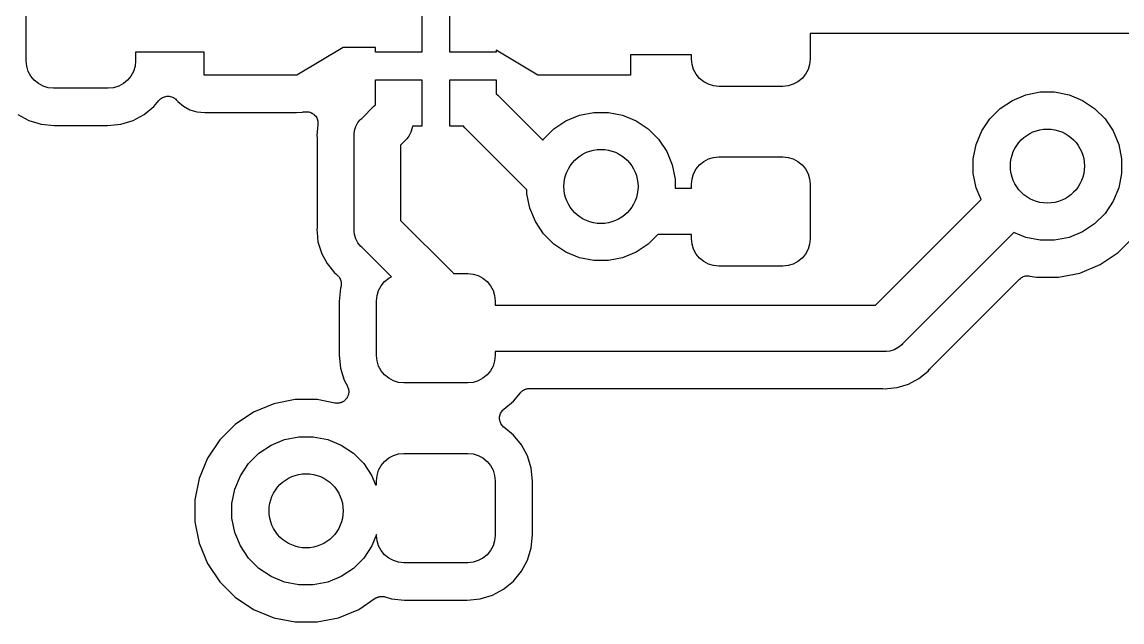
# Model space of a CAD drawing. Extents: x 113.2 to 188.8, y -123.8 to -78.2.
# Drawn here: x 124.57 to 130.5, y -94 to -90.76 of the extents above; entities that cross this region are included whole.
import ezdxf

# ---------------------------------------------------------------- set-up
doc = ezdxf.new("R2010")
doc.units = 0
doc.layers.add('BLACK', color=7, linetype='CONTINUOUS')

msp = doc.modelspace()

# ---------------------------------------------------------------- linework, layer by layer
at = {"layer": 'BLACK', "linetype": 'CONTINUOUS'}
for p, q in [((124.59, -90.9725), (124.59, -90.6275)), ((126.725, -90.675), (126.725, -90.925)), ((126.875, -90.925), (126.875, -90.675)), ((130.994, -90.825), (128.82, -90.825)), ((128.82, -90.825), (128.82, -90.9625)), ((125.55, -90.925), (125.18, -90.925)), ((125.18, -90.925), (125.18, -90.9725)), ((125.55, -91.05), (125.55, -90.925)), ((126.3, -90.9), (126.05, -91.05)), ((126.475, -90.9), (126.3, -90.9)), ((126.475, -90.925), (126.475, -90.9)), ((126.725, -90.925), (126.475, -90.925)), ((127.125, -90.925), (126.875, -90.925)), ((127.35, -91.05), (127.125, -90.915)), ((127.125, -90.915), (127.125, -90.925)), ((124.593, -91.0013), (124.59, -90.9725)), ((125.18, -90.9725), (125.177, -91.0013)), ((128.18, -90.94), (127.85, -90.94)), ((127.85, -90.94), (127.85, -91.05)), ((128.18, -90.9625), (128.18, -90.94)), ((128.183, -90.9913), (128.18, -90.9625)), ((128.82, -90.9625), (128.817, -90.9913)), ((124.601, -91.0289), (124.593, -91.0013)), ((124.615, -91.0544), (124.601, -91.0289)), ((125.169, -91.0289), (125.155, -91.0544)), ((125.177, -91.0013), (125.169, -91.0289)), ((126.05, -91.05), (125.55, -91.05)), ((127.85, -91.05), (127.35, -91.05)), ((128.191, -91.0189), (128.183, -90.9913)), ((128.205, -91.0444), (128.191, -91.0189)), ((128.223, -91.0668), (128.205, -91.0444)), ((128.795, -91.0444), (128.777, -91.0668)), ((128.809, -91.0189), (128.795, -91.0444)), ((128.817, -90.9913), (128.809, -91.0189)), ((124.633, -91.0768), (124.615, -91.0544)), ((124.656, -91.0951), (124.633, -91.0768)), ((124.681, -91.1088), (124.656, -91.0951)), ((124.709, -91.1172), (124.681, -91.1088)), ((125.089, -91.1088), (125.061, -91.1172)), ((125.114, -91.0951), (125.089, -91.1088)), ((125.137, -91.0768), (125.114, -91.0951)), ((125.155, -91.0544), (125.137, -91.0768)), ((126.475, -91.2095), (126.475, -91.075)), ((126.475, -91.075), (126.725, -91.075)), ((126.725, -91.075), (126.725, -91.325)), ((126.875, -91.325), (126.875, -91.075)), ((126.875, -91.075), (127.125, -91.075)), ((127.125, -91.075), (127.125, -91.1498)), ((128.246, -91.0851), (128.223, -91.0668)), ((128.271, -91.0988), (128.246, -91.0851)), ((128.299, -91.1072), (128.271, -91.0988)), ((128.327, -91.11), (128.299, -91.1072)), ((128.701, -91.1072), (128.672, -91.11)), ((128.729, -91.0988), (128.701, -91.1072)), ((128.754, -91.0851), (128.729, -91.0988)), ((128.777, -91.0668), (128.754, -91.0851)), ((124.737, -91.12), (124.709, -91.1172)), ((125.032, -91.12), (124.737, -91.12)), ((125.061, -91.1172), (125.032, -91.12)), ((125.325, -91.1702), (125.331, -91.168)), ((125.331, -91.168), (125.336, -91.1657)), ((125.336, -91.1657), (125.337, -91.1657)), ((125.337, -91.1656), (125.343, -91.1645)), ((125.337, -91.1657), (125.337, -91.1656)), ((125.343, -91.1645), (125.349, -91.1634)), ((125.349, -91.1634), (125.349, -91.1634)), ((125.349, -91.1634), (125.349, -91.1634)), ((125.349, -91.1634), (125.355, -91.1634)), ((125.355, -91.1634), (125.361, -91.1635)), ((125.361, -91.1635), (125.361, -91.1635)), ((125.361, -91.1635), (125.361, -91.1635)), ((125.361, -91.1635), (125.367, -91.1647)), ((125.367, -91.1647), (125.373, -91.1659)), ((125.373, -91.1659), (125.373, -91.166)), ((125.373, -91.166), (125.373, -91.166)), ((125.373, -91.166), (125.379, -91.1684)), ((125.379, -91.1684), (125.384, -91.1706)), ((127.125, -91.1498), (127.134, -91.1573)), ((127.134, -91.1573), (127.377, -91.4004)), ((128.672, -91.11), (128.327, -91.11)), ((129.911, -91.1855), (129.983, -91.1554)), ((129.983, -91.1554), (130.061, -91.14)), ((130.061, -91.14), (130.139, -91.14)), ((130.139, -91.14), (130.217, -91.1554)), ((130.217, -91.1554), (130.289, -91.1855)), ((125.226, -91.2622), (125.279, -91.2189)), ((125.279, -91.2189), (125.306, -91.1861)), ((125.306, -91.1854), (125.311, -91.1813)), ((125.306, -91.1857), (125.306, -91.1854)), ((125.306, -91.1858), (125.306, -91.1857)), ((125.306, -91.1857), (125.306, -91.1857)), ((125.306, -91.1861), (125.306, -91.1858)), ((125.311, -91.1813), (125.315, -91.1771)), ((125.315, -91.1769), (125.32, -91.1736)), ((125.315, -91.177), (125.315, -91.1769)), ((125.315, -91.1771), (125.315, -91.177)), ((125.32, -91.1736), (125.325, -91.1704)), ((125.325, -91.1703), (125.325, -91.1702)), ((125.325, -91.1704), (125.325, -91.1703)), ((125.384, -91.1706), (125.384, -91.1707)), ((125.384, -91.1707), (125.384, -91.1708)), ((125.384, -91.1708), (125.389, -91.1741)), ((125.389, -91.1741), (125.394, -91.1774)), ((125.394, -91.1774), (125.394, -91.1776)), ((125.394, -91.1776), (125.395, -91.1777)), ((125.395, -91.1777), (125.399, -91.1819)), ((125.399, -91.1819), (125.403, -91.1861)), ((125.403, -91.1861), (125.408, -91.1921)), ((125.408, -91.1921), (125.438, -91.2171)), ((125.438, -91.2171), (125.473, -91.2357)), ((126.401, -91.2823), (126.466, -91.2169)), ((126.466, -91.2169), (126.475, -91.2095)), ((129.845, -91.2293), (129.911, -91.1855)), ((130.289, -91.1855), (130.355, -91.2293)), ((124.544, -91.2622), (124.604, -91.2944)), ((125.166, -91.2944), (125.226, -91.2622)), ((125.473, -91.2357), (125.511, -91.2471)), ((125.511, -91.2471), (125.553, -91.2513)), ((125.553, -91.2513), (126.048, -91.2513)), ((126.048, -91.2513), (126.079, -91.249)), ((126.079, -91.249), (126.08, -91.2487)), ((126.08, -91.2487), (126.081, -91.2485)), ((126.081, -91.2485), (126.085, -91.2479)), ((126.085, -91.2479), (126.089, -91.2471)), ((126.089, -91.2471), (126.095, -91.2465)), ((126.095, -91.2465), (126.096, -91.2465)), ((126.096, -91.2465), (126.096, -91.2464)), ((126.096, -91.2464), (126.102, -91.2465)), ((126.096, -91.2465), (126.096, -91.2465)), ((126.096, -91.2465), (126.096, -91.2465)), ((126.102, -91.2465), (126.108, -91.2466)), ((126.108, -91.2466), (126.108, -91.2466)), ((126.108, -91.2466), (126.108, -91.2466)), ((126.108, -91.2466), (126.114, -91.2478)), ((126.114, -91.2478), (126.12, -91.249)), ((126.12, -91.249), (126.12, -91.2491)), ((126.12, -91.2491), (126.12, -91.2491)), ((126.12, -91.2491), (126.126, -91.2515)), ((126.126, -91.2515), (126.131, -91.2538)), ((126.131, -91.2538), (126.131, -91.2539)), ((126.131, -91.2539), (126.132, -91.254)), ((126.132, -91.254), (126.137, -91.2573)), ((126.137, -91.2573), (126.141, -91.2606)), ((126.141, -91.2606), (126.142, -91.2608)), ((126.142, -91.2608), (126.142, -91.2609)), ((126.142, -91.2609), (126.146, -91.2652)), ((126.146, -91.2652), (126.15, -91.2694)), ((126.15, -91.2694), (126.15, -91.2695)), ((126.15, -91.2695), (126.15, -91.2697)), ((126.15, -91.2697), (126.154, -91.2746)), ((126.154, -91.2746), (126.157, -91.2796)), ((126.157, -91.2796), (126.157, -91.2798)), ((126.157, -91.2798), (126.157, -91.2799)), ((126.157, -91.2799), (126.159, -91.2855)), ((126.159, -91.2855), (126.162, -91.2909)), ((126.392, -91.291), (126.396, -91.2862)), ((126.396, -91.2862), (126.401, -91.2823)), ((127.502, -91.2955), (127.575, -91.2654)), ((127.575, -91.2654), (127.652, -91.25)), ((127.652, -91.25), (127.731, -91.25)), ((127.731, -91.25), (127.808, -91.2654)), ((127.808, -91.2654), (127.881, -91.2955)), ((129.746, -91.3505), (129.789, -91.285)), ((129.789, -91.285), (129.845, -91.2293)), ((130.355, -91.2293), (130.411, -91.285)), ((130.411, -91.285), (130.454, -91.3505)), ((124.604, -91.2944), (124.67, -91.3143)), ((124.67, -91.3143), (124.741, -91.3213)), ((124.741, -91.3213), (125.029, -91.3213)), ((125.029, -91.3213), (125.1, -91.3143)), ((125.1, -91.3143), (125.166, -91.2944)), ((126.164, -91.3152), (126.158, -91.375)), ((126.162, -91.2909), (126.162, -91.2911)), ((126.162, -91.2911), (126.162, -91.2913)), ((126.162, -91.2913), (126.163, -91.297)), ((126.163, -91.297), (126.164, -91.303)), ((126.164, -91.303), (126.164, -91.3032)), ((126.164, -91.3032), (126.164, -91.3033)), ((126.164, -91.3033), (126.164, -91.3092)), ((126.164, -91.3092), (126.164, -91.3152)), ((126.361, -91.3505), (126.362, -91.3471)), ((126.362, -91.3471), (126.369, -91.3269)), ((126.369, -91.3269), (126.38, -91.3052)), ((126.38, -91.3052), (126.392, -91.291)), ((126.392, -91.291), (126.392, -91.291)), ((126.673, -91.3341), (126.666, -91.3577)), ((126.674, -91.325), (126.673, -91.3341)), ((126.725, -91.325), (126.674, -91.325)), ((126.95, -91.325), (126.875, -91.325)), ((126.957, -91.3341), (126.95, -91.325)), ((127.291, -91.6682), (126.957, -91.3341)), ((127.381, -91.395), (127.436, -91.3393)), ((127.436, -91.3393), (127.502, -91.2955)), ((127.881, -91.2955), (127.946, -91.3393)), ((127.946, -91.3393), (128.002, -91.395)), ((126.158, -91.375), (126.159, -91.3879)), ((126.159, -91.3879), (126.159, -91.3888)), ((126.159, -91.3888), (126.159, -91.3914)), ((126.159, -91.3914), (126.16, -91.3941)), ((126.16, -91.3941), (126.16, -91.8656)), ((126.359, -91.375), (126.36, -91.3665)), ((126.36, -91.3811), (126.359, -91.375)), ((126.36, -91.3665), (126.361, -91.3505)), ((126.36, -91.8785), (126.36, -91.3811)), ((126.643, -91.3937), (126.61, -91.4268)), ((126.654, -91.3794), (126.643, -91.3937)), ((126.666, -91.3577), (126.654, -91.3794)), ((127.377, -91.4004), (127.381, -91.395)), ((128.002, -91.395), (128.046, -91.4605)), ((129.715, -91.4233), (129.746, -91.3505)), ((130.454, -91.3505), (130.485, -91.4233)), ((126.61, -91.4268), (126.61, -91.8329)), ((128.046, -91.4605), (128.076, -91.5333)), ((129.7, -91.5006), (129.715, -91.4233)), ((130.485, -91.4233), (130.5, -91.5006)), ((128.223, -91.5332), (128.246, -91.5149)), ((128.246, -91.5149), (128.271, -91.5012)), ((128.271, -91.5012), (128.299, -91.4928)), ((128.299, -91.4928), (128.327, -91.49)), ((128.327, -91.49), (128.672, -91.49)), ((128.672, -91.49), (128.701, -91.4928)), ((128.701, -91.4928), (128.729, -91.5012)), ((128.729, -91.5012), (128.754, -91.5149)), ((128.754, -91.5149), (128.777, -91.5332)), ((129.7, -91.5794), (129.7, -91.5006)), ((130.5, -91.5006), (130.5, -91.5794)), ((128.076, -91.5333), (128.091, -91.6106)), ((128.183, -91.6087), (128.191, -91.5811)), ((128.191, -91.5811), (128.205, -91.5556)), ((128.205, -91.5556), (128.223, -91.5332)), ((128.777, -91.5332), (128.795, -91.5556)), ((128.795, -91.5556), (128.809, -91.5811)), ((128.809, -91.5811), (128.817, -91.6087)), ((129.715, -91.6567), (129.7, -91.5794)), ((130.5, -91.5794), (130.485, -91.6567)), ((128.091, -91.6106), (128.091, -91.66)), ((128.18, -91.6375), (128.183, -91.6087)), ((128.18, -91.66), (128.18, -91.6375)), ((128.817, -91.6087), (128.82, -91.6375)), ((128.82, -91.6375), (128.82, -91.9325)), ((127.291, -91.6894), (127.291, -91.6682)), ((127.307, -91.7667), (127.291, -91.6894)), ((128.091, -91.66), (128.18, -91.66)), ((129.742, -91.7211), (129.715, -91.6567)), ((130.485, -91.6567), (130.454, -91.7295)), ((129.173, -92.29), (129.742, -91.7211)), ((130.454, -91.7295), (130.411, -91.795)), ((127.337, -91.8395), (127.307, -91.7667)), ((130.411, -91.795), (130.355, -91.8507)), ((126.159, -91.8717), (126.158, -91.8846)), ((126.16, -91.8665), (126.159, -91.8691)), ((126.159, -91.8691), (126.159, -91.8717)), ((126.16, -91.8656), (126.16, -91.8665)), ((126.359, -91.8846), (126.36, -91.8785)), ((126.61, -91.8329), (126.884, -92.1073)), ((127.381, -91.905), (127.337, -91.8395)), ((130.355, -91.8507), (130.289, -91.8945)), ((126.158, -91.8846), (126.159, -91.8975)), ((126.159, -91.8975), (126.159, -91.8975)), ((126.159, -91.8975), (126.164, -91.9483)), ((126.36, -91.8907), (126.359, -91.8846)), ((126.36, -91.8908), (126.36, -91.8907)), ((126.361, -91.9091), (126.36, -91.8908)), ((126.369, -91.9327), (126.361, -91.9091)), ((126.38, -91.9544), (126.369, -91.9327)), ((127.436, -91.9607), (127.381, -91.905)), ((127.997, -91.91), (127.946, -91.9607)), ((128.18, -91.91), (127.997, -91.91)), ((128.18, -91.9325), (128.18, -91.91)), ((128.183, -91.9613), (128.18, -91.9325)), ((128.82, -91.9325), (128.817, -91.9613)), ((129.919, -91.8979), (129.318, -92.499)), ((129.983, -91.9246), (129.919, -91.8979)), ((130.061, -91.94), (129.983, -91.9246)), ((130.139, -91.94), (130.061, -91.94)), ((130.217, -91.9246), (130.139, -91.94)), ((130.289, -91.8945), (130.217, -91.9246)), ((130.482, -92.0061), (130.566, -91.9225)), ((126.164, -91.9483), (126.183, -92.0089)), ((126.396, -91.9734), (126.38, -91.9544)), ((126.401, -91.9774), (126.396, -91.9734)), ((126.56, -92.137), (126.401, -91.9774)), ((127.502, -92.0045), (127.436, -91.9607)), ((127.946, -91.9607), (127.881, -92.0045)), ((128.191, -91.9889), (128.183, -91.9613)), ((128.205, -92.0144), (128.191, -91.9889)), ((128.809, -91.9889), (128.795, -92.0144)), ((128.817, -91.9613), (128.809, -91.9889)), ((126.183, -92.0089), (126.183, -92.009)), ((126.183, -92.009), (126.183, -92.0096)), ((126.183, -92.0096), (126.213, -92.0661)), ((127.575, -92.0346), (127.502, -92.0045)), ((127.652, -92.05), (127.575, -92.0346)), ((127.731, -92.05), (127.652, -92.05)), ((127.808, -92.0346), (127.731, -92.05)), ((127.881, -92.0045), (127.808, -92.0346)), ((128.223, -92.0368), (128.205, -92.0144)), ((128.246, -92.0551), (128.223, -92.0368)), ((128.271, -92.0688), (128.246, -92.0551)), ((128.754, -92.0551), (128.729, -92.0688)), ((128.777, -92.0368), (128.754, -92.0551)), ((128.795, -92.0144), (128.777, -92.0368)), ((130.384, -92.0717), (130.482, -92.0061)), ((126.213, -92.0661), (126.228, -92.0844)), ((126.228, -92.0844), (126.228, -92.0844)), ((126.228, -92.0844), (126.254, -92.1155)), ((126.254, -92.1155), (126.264, -92.1238)), ((126.884, -92.1073), (126.889, -92.1112)), ((126.889, -92.1112), (126.893, -92.1159)), ((126.893, -92.1159), (126.893, -92.1159)), ((126.893, -92.1159), (126.896, -92.12)), ((128.299, -92.0772), (128.271, -92.0688)), ((128.327, -92.08), (128.299, -92.0772)), ((128.672, -92.08), (128.327, -92.08)), ((128.701, -92.0772), (128.672, -92.08)), ((128.729, -92.0688), (128.701, -92.0772)), ((130.159, -92.14), (130.275, -92.1169)), ((130.275, -92.1169), (130.384, -92.0717)), ((126.264, -92.1238), (126.264, -92.1243)), ((126.264, -92.1243), (126.266, -92.1262)), ((126.266, -92.1262), (126.268, -92.1279)), ((126.268, -92.1279), (126.272, -92.1313)), ((126.272, -92.1313), (126.272, -92.1319)), ((126.272, -92.1319), (126.274, -92.1341)), ((126.274, -92.1341), (126.276, -92.1361)), ((126.276, -92.1361), (126.278, -92.1389)), ((126.278, -92.1389), (126.28, -92.1415)), ((126.28, -92.1415), (126.281, -92.144)), ((126.281, -92.144), (126.283, -92.1463)), ((126.283, -92.1463), (126.284, -92.1494)), ((126.284, -92.1494), (126.286, -92.1524)), ((126.286, -92.1524), (126.286, -92.1551)), ((126.286, -92.1551), (126.287, -92.1577)), ((126.287, -92.1577), (126.288, -92.161)), ((126.288, -92.161), (126.289, -92.1642)), ((126.289, -92.1642), (126.289, -92.167)), ((126.289, -92.167), (126.29, -92.1697)), ((126.29, -92.1697), (126.29, -92.1731)), ((126.29, -92.1731), (126.29, -92.1764)), ((126.29, -92.1764), (126.29, -92.1792)), ((126.505, -92.1856), (126.523, -92.1632)), ((126.523, -92.1632), (126.546, -92.1449)), ((126.546, -92.1449), (126.56, -92.137)), ((126.896, -92.12), (126.972, -92.12)), ((126.972, -92.12), (127.001, -92.1228)), ((127.001, -92.1228), (127.029, -92.1312)), ((127.029, -92.1312), (127.054, -92.1449)), ((127.054, -92.1449), (127.077, -92.1632)), ((127.077, -92.1632), (127.095, -92.1856)), ((129.468, -92.6313), (129.949, -92.1503)), ((129.949, -92.1503), (129.95, -92.1501)), ((129.95, -92.1497), (129.955, -92.146)), ((129.95, -92.1501), (129.95, -92.1497)), ((129.95, -92.1501), (129.95, -92.1501)), ((129.95, -92.1501), (129.95, -92.1501)), ((129.955, -92.146), (129.959, -92.1423)), ((129.959, -92.1422), (129.96, -92.142)), ((129.959, -92.1423), (129.959, -92.1422)), ((129.96, -92.142), (129.965, -92.1393)), ((129.965, -92.1393), (129.97, -92.1366)), ((129.97, -92.1364), (129.976, -92.1347)), ((129.97, -92.1365), (129.97, -92.1364)), ((129.97, -92.1366), (129.97, -92.1365)), ((129.976, -92.1347), (129.982, -92.133)), ((129.982, -92.1329), (129.988, -92.1324)), ((129.982, -92.133), (129.982, -92.1329)), ((129.982, -92.133), (129.982, -92.133)), ((129.988, -92.1324), (129.994, -92.1319)), ((129.994, -92.1319), (129.994, -92.1319)), ((129.994, -92.1319), (129.994, -92.1319)), ((129.994, -92.1319), (130, -92.1325)), ((130, -92.1325), (130.006, -92.1331)), ((130.006, -92.1331), (130.041, -92.14)), ((130.041, -92.14), (130.159, -92.14)), ((126.286, -92.1995), (126.279, -92.2706)), ((126.287, -92.194), (126.286, -92.1995)), ((126.288, -92.1913), (126.287, -92.194)), ((126.289, -92.1886), (126.288, -92.1913)), ((126.29, -92.182), (126.289, -92.1853)), ((126.289, -92.1853), (126.289, -92.1886)), ((126.29, -92.1792), (126.29, -92.182)), ((126.483, -92.2387), (126.491, -92.2111)), ((126.491, -92.2111), (126.505, -92.1856)), ((127.095, -92.1856), (127.109, -92.2111)), ((127.109, -92.2111), (127.117, -92.2387)), ((126.279, -92.2706), (126.279, -92.5594)), ((126.48, -92.2675), (126.483, -92.2387)), ((126.48, -92.5625), (126.48, -92.2675)), ((127.117, -92.2387), (127.12, -92.2675)), ((127.12, -92.2675), (127.12, -92.29)), ((127.12, -92.29), (129.173, -92.29)), ((129.273, -92.531), (129.25, -92.5382)), ((129.295, -92.5194), (129.273, -92.531)), ((129.314, -92.5038), (129.295, -92.5194)), ((129.318, -92.499), (129.314, -92.5038)), ((126.279, -92.5594), (126.286, -92.6305)), ((126.483, -92.5913), (126.48, -92.5625)), ((126.491, -92.6189), (126.483, -92.5913)), ((127.117, -92.5913), (127.109, -92.6189)), ((127.12, -92.5625), (127.117, -92.5913)), ((129.219, -92.54), (127.12, -92.54)), ((127.12, -92.54), (127.12, -92.5625)), ((129.225, -92.5406), (129.219, -92.54)), ((129.231, -92.54), (129.225, -92.5406)), ((129.25, -92.5382), (129.231, -92.54)), ((129.231, -92.54), (129.231, -92.54)), ((126.286, -92.6305), (126.306, -92.6959)), ((126.505, -92.6444), (126.491, -92.6189)), ((126.523, -92.6668), (126.505, -92.6444)), ((127.095, -92.6444), (127.077, -92.6668)), ((127.109, -92.6189), (127.095, -92.6444)), ((129.406, -92.6865), (129.456, -92.6459)), ((129.456, -92.6459), (129.464, -92.6359)), ((129.464, -92.6359), (129.465, -92.6352)), ((129.465, -92.6352), (129.467, -92.6334)), ((129.467, -92.6334), (129.468, -92.6313)), ((126.306, -92.6959), (126.323, -92.7278)), ((126.546, -92.6851), (126.523, -92.6668)), ((126.571, -92.6988), (126.546, -92.6851)), ((126.599, -92.7072), (126.571, -92.6988)), ((126.627, -92.71), (126.599, -92.7072)), ((126.972, -92.71), (126.627, -92.71)), ((127.001, -92.7072), (126.972, -92.71)), ((127.029, -92.6988), (127.001, -92.7072)), ((127.054, -92.6851), (127.029, -92.6988)), ((127.077, -92.6668), (127.054, -92.6851)), ((129.35, -92.7167), (129.406, -92.6865)), ((126.323, -92.7278), (126.323, -92.7286)), ((126.323, -92.7286), (126.324, -92.7313)), ((126.324, -92.7313), (126.325, -92.7339)), ((126.325, -92.7339), (126.326, -92.737)), ((126.326, -92.737), (126.328, -92.74)), ((126.328, -92.74), (126.328, -92.7429)), ((126.328, -92.7429), (126.329, -92.7457)), ((126.329, -92.7701), (126.328, -92.7732)), ((126.329, -92.7457), (126.329, -92.7489)), ((126.329, -92.7489), (126.33, -92.752)), ((126.33, -92.7643), (126.329, -92.7672)), ((126.329, -92.7672), (126.329, -92.7701)), ((126.33, -92.752), (126.33, -92.755)), ((126.33, -92.755), (126.33, -92.7579)), ((126.33, -92.7579), (126.33, -92.7611)), ((126.33, -92.7611), (126.33, -92.7643)), ((127.219, -92.8089), (127.257, -92.763)), ((127.257, -92.7623), (127.259, -92.7604)), ((127.257, -92.763), (127.257, -92.7623)), ((127.259, -92.7604), (127.261, -92.7583)), ((127.261, -92.7583), (127.264, -92.7561)), ((127.264, -92.7561), (127.266, -92.7537)), ((127.266, -92.7537), (127.268, -92.7522)), ((127.268, -92.7522), (127.27, -92.7505)), ((127.27, -92.7505), (127.273, -92.7489)), ((127.273, -92.7489), (127.276, -92.7471)), ((127.276, -92.7471), (127.279, -92.746)), ((127.279, -92.746), (127.281, -92.7447)), ((127.281, -92.7447), (127.284, -92.7438)), ((127.284, -92.7438), (127.288, -92.7425)), ((127.288, -92.7425), (127.29, -92.742)), ((127.29, -92.742), (127.293, -92.7412)), ((127.293, -92.7412), (127.296, -92.7409)), ((127.296, -92.7409), (127.3, -92.7402)), ((127.3, -92.7402), (127.302, -92.7403)), ((127.302, -92.7403), (127.305, -92.74)), ((127.305, -92.74), (129.206, -92.74)), ((129.206, -92.74), (129.207, -92.74)), ((129.207, -92.74), (129.209, -92.7403)), ((129.209, -92.7403), (129.212, -92.7403)), ((129.212, -92.7403), (129.225, -92.7416)), ((129.225, -92.7416), (129.238, -92.7403)), ((129.238, -92.7403), (129.289, -92.7353)), ((129.238, -92.7403), (129.238, -92.7403)), ((129.289, -92.7353), (129.35, -92.7167)), ((125.925, -92.8231), (125.816, -92.8683)), ((126.041, -92.8), (125.925, -92.8231)), ((126.159, -92.8), (126.041, -92.8)), ((126.255, -92.8191), (126.159, -92.8)), ((126.258, -92.8194), (126.255, -92.8191)), ((126.261, -92.8199), (126.258, -92.8194)), ((126.264, -92.82), (126.261, -92.8199)), ((126.267, -92.8203), (126.264, -92.82)), ((126.27, -92.82), (126.267, -92.8203)), ((126.273, -92.82), (126.27, -92.82)), ((126.276, -92.8194), (126.273, -92.82)), ((126.279, -92.8191), (126.276, -92.8194)), ((126.282, -92.8182), (126.279, -92.8191)), ((126.285, -92.8177), (126.282, -92.8182)), ((126.288, -92.8165), (126.285, -92.8177)), ((126.291, -92.8156), (126.288, -92.8165)), ((126.294, -92.8142), (126.291, -92.8156)), ((126.296, -92.8131), (126.294, -92.8142)), ((126.299, -92.8113), (126.296, -92.8131)), ((126.302, -92.8098), (126.299, -92.8113)), ((126.304, -92.8079), (126.302, -92.8098)), ((126.307, -92.8063), (126.304, -92.8079)), ((126.309, -92.8041), (126.307, -92.8063)), ((126.311, -92.8021), (126.309, -92.8041)), ((126.313, -92.7998), (126.311, -92.8021)), ((126.315, -92.7977), (126.313, -92.7998)), ((126.317, -92.7951), (126.315, -92.7977)), ((126.319, -92.7926), (126.317, -92.7951)), ((126.321, -92.79), (126.319, -92.7926)), ((126.322, -92.7876), (126.321, -92.79)), ((126.324, -92.7846), (126.322, -92.7876)), ((126.325, -92.7818), (126.324, -92.7846)), ((126.326, -92.779), (126.325, -92.7818)), ((126.327, -92.7763), (126.326, -92.779)), ((126.328, -92.7732), (126.327, -92.7763)), ((127.167, -92.8514), (127.219, -92.8089)), ((125.816, -92.8683), (125.718, -92.9339)), ((127.144, -92.8932), (127.146, -92.8874)), ((127.146, -92.8874), (127.147, -92.8816)), ((127.147, -92.8812), (127.149, -92.8757)), ((127.147, -92.8814), (127.147, -92.8812)), ((127.147, -92.8816), (127.147, -92.8814)), ((127.149, -92.8757), (127.152, -92.8703)), ((127.152, -92.8699), (127.155, -92.8651)), ((127.152, -92.8701), (127.152, -92.8699)), ((127.152, -92.8703), (127.152, -92.8701)), ((127.155, -92.8651), (127.158, -92.8601)), ((127.158, -92.8601), (127.159, -92.8599)), ((127.159, -92.8598), (127.163, -92.8557)), ((127.159, -92.8599), (127.159, -92.8598)), ((127.163, -92.8557), (127.167, -92.8514)), ((125.718, -92.9339), (125.634, -93.0175)), ((127.144, -92.8934), (127.144, -92.8932)), ((127.144, -92.8936), (127.144, -92.8934)), ((127.144, -92.8995), (127.144, -92.8936)), ((127.144, -92.9055), (127.144, -92.8995)), ((127.144, -92.9057), (127.144, -92.9055)), ((127.144, -92.9059), (127.144, -92.9057)), ((127.146, -92.9116), (127.144, -92.9059)), ((127.147, -92.9176), (127.146, -92.9116)), ((127.147, -92.9177), (127.147, -92.9176)), ((127.147, -92.9179), (127.147, -92.9177)), ((127.149, -92.9234), (127.147, -92.9179)), ((127.151, -92.9289), (127.149, -92.9234)), ((127.151, -92.9291), (127.151, -92.9289)), ((127.151, -92.9293), (127.151, -92.9291)), ((127.155, -92.9342), (127.151, -92.9293)), ((127.158, -92.9392), (127.155, -92.9342)), ((127.158, -92.9394), (127.158, -92.9392)), ((127.158, -92.9395), (127.158, -92.9394)), ((127.162, -92.9438), (127.158, -92.9395)), ((127.166, -92.948), (127.162, -92.9438)), ((127.167, -92.9483), (127.166, -92.948)), ((127.167, -92.9486), (127.167, -92.9483)), ((127.167, -92.9483), (127.167, -92.9483)), ((127.167, -92.9483), (127.167, -92.9483)), ((127.219, -92.9911), (127.167, -92.9486)), ((125.983, -93.0154), (126.061, -93)), ((126.061, -93), (126.139, -93)), ((126.139, -93), (126.217, -93.0154)), ((127.262, -93.0439), (127.219, -92.9911)), ((125.634, -93.0175), (125.568, -93.1158)), ((125.845, -93.0893), (125.911, -93.0455)), ((125.911, -93.0455), (125.983, -93.0154)), ((126.217, -93.0154), (126.289, -93.0455)), ((126.289, -93.0455), (126.355, -93.0893)), ((127.294, -93.1041), (127.262, -93.0439)), ((125.568, -93.1158), (125.523, -93.225)), ((125.789, -93.145), (125.845, -93.0893)), ((126.355, -93.0893), (126.411, -93.145)), ((126.523, -93.1332), (126.546, -93.1149)), ((126.546, -93.1149), (126.571, -93.1012)), ((126.571, -93.1012), (126.599, -93.0928)), ((126.599, -93.0928), (126.627, -93.09)), ((126.627, -93.09), (126.972, -93.09)), ((126.972, -93.09), (127.001, -93.0928)), ((127.001, -93.0928), (127.029, -93.1012)), ((127.029, -93.1012), (127.054, -93.1149)), ((127.054, -93.1149), (127.077, -93.1332)), ((127.314, -93.1695), (127.294, -93.1041)), ((125.746, -93.2105), (125.789, -93.145)), ((126.411, -93.145), (126.454, -93.2105)), ((126.483, -93.2087), (126.491, -93.1811)), ((126.491, -93.1811), (126.505, -93.1556)), ((126.505, -93.1556), (126.523, -93.1332)), ((127.077, -93.1332), (127.095, -93.1556)), ((127.095, -93.1556), (127.109, -93.1811)), ((127.109, -93.1811), (127.117, -93.2087)), ((127.321, -93.2406), (127.314, -93.1695)), ((125.523, -93.225), (125.5, -93.3409)), ((125.715, -93.2833), (125.746, -93.2105)), ((126.454, -93.2105), (126.475, -93.26)), ((126.48, -93.2375), (126.483, -93.2087)), ((126.48, -93.26), (126.48, -93.2375)), ((127.117, -93.2087), (127.12, -93.2375)), ((127.12, -93.2375), (127.12, -93.5325)), ((127.321, -93.5294), (127.321, -93.2406)), ((125.7, -93.3606), (125.715, -93.2833)), ((126.475, -93.26), (126.48, -93.26)), ((125.5, -93.3409), (125.5, -93.4591)), ((125.7, -93.4394), (125.7, -93.3606)), ((125.5, -93.4591), (125.523, -93.575)), ((125.715, -93.5167), (125.7, -93.4394)), ((125.746, -93.5895), (125.715, -93.5167)), ((126.48, -93.5278), (126.454, -93.5895)), ((126.48, -93.5325), (126.48, -93.5278)), ((126.483, -93.5613), (126.48, -93.5325)), ((127.12, -93.5325), (127.117, -93.5613)), ((127.314, -93.6005), (127.321, -93.5294)), ((125.523, -93.575), (125.568, -93.6842)), ((125.789, -93.655), (125.746, -93.5895)), ((126.454, -93.5895), (126.411, -93.655)), ((126.491, -93.5889), (126.483, -93.5613)), ((126.505, -93.6144), (126.491, -93.5889)), ((127.109, -93.5889), (127.095, -93.6144)), ((127.117, -93.5613), (127.109, -93.5889)), ((127.294, -93.6659), (127.314, -93.6005)), ((125.845, -93.7107), (125.789, -93.655)), ((126.411, -93.655), (126.355, -93.7107)), ((126.523, -93.6368), (126.505, -93.6144)), ((126.546, -93.6551), (126.523, -93.6368)), ((126.571, -93.6688), (126.546, -93.6551)), ((127.054, -93.6551), (127.029, -93.6688)), ((127.077, -93.6368), (127.054, -93.6551)), ((127.095, -93.6144), (127.077, -93.6368)), ((125.568, -93.6842), (125.634, -93.7825)), ((125.911, -93.7545), (125.845, -93.7107)), ((126.355, -93.7107), (126.289, -93.7545)), ((126.599, -93.6772), (126.571, -93.6688)), ((126.627, -93.68), (126.599, -93.6772)), ((126.972, -93.68), (126.627, -93.68)), ((127.001, -93.6772), (126.972, -93.68)), ((127.029, -93.6688), (127.001, -93.6772)), ((127.262, -93.7261), (127.294, -93.6659)), ((125.983, -93.7846), (125.911, -93.7545)), ((126.289, -93.7545), (126.217, -93.7846)), ((127.166, -93.8222), (127.219, -93.7789)), ((127.219, -93.7789), (127.262, -93.7261)), ((125.634, -93.7825), (125.718, -93.8661)), ((126.061, -93.8), (125.983, -93.7846)), ((126.139, -93.8), (126.061, -93.8)), ((126.217, -93.7846), (126.139, -93.8)), ((127.106, -93.8544), (127.166, -93.8222)), ((125.718, -93.8661), (125.816, -93.9317)), ((126.384, -93.9317), (126.473, -93.8721)), ((126.473, -93.8721), (126.474, -93.8717)), ((126.474, -93.8717), (126.477, -93.8704)), ((126.477, -93.8704), (126.479, -93.8689)), ((126.479, -93.8689), (126.482, -93.8676)), ((126.482, -93.8676), (126.485, -93.866)), ((126.485, -93.866), (126.488, -93.8653)), ((126.488, -93.8653), (126.49, -93.8642)), ((126.49, -93.8642), (126.494, -93.8636)), ((126.494, -93.8636), (126.497, -93.8626)), ((126.497, -93.8626), (126.5, -93.8624)), ((126.5, -93.8624), (126.502, -93.8618)), ((126.502, -93.8618), (126.506, -93.8618)), ((126.506, -93.8618), (126.509, -93.8616)), ((126.509, -93.8616), (126.512, -93.8619)), ((126.512, -93.8619), (126.514, -93.8619)), ((126.514, -93.8619), (126.518, -93.8625)), ((126.518, -93.8625), (126.521, -93.8629)), ((126.521, -93.8629), (126.524, -93.8637)), ((126.524, -93.8637), (126.527, -93.8643)), ((126.527, -93.8643), (126.56, -93.8743)), ((126.56, -93.8743), (126.631, -93.8813)), ((126.631, -93.8813), (126.969, -93.8813)), ((126.969, -93.8813), (127.04, -93.8743)), ((127.04, -93.8743), (127.106, -93.8544)), ((125.816, -93.9317), (125.925, -93.9769)), ((126.275, -93.9769), (126.384, -93.9317)), ((125.925, -93.9769), (126.041, -94)), ((126.041, -94), (126.159, -94)), ((126.159, -94), (126.275, -93.9769))]:
    msp.add_line(p, q, dxfattribs=at)
at = {"layer": 'BLACK'}
for centre in [(130.1, -91.54), (127.691, -91.65), (126.1, -93.4)]:
    msp.add_circle(centre, 0.2, dxfattribs=at)

doc.saveas('drawing.dxf')
